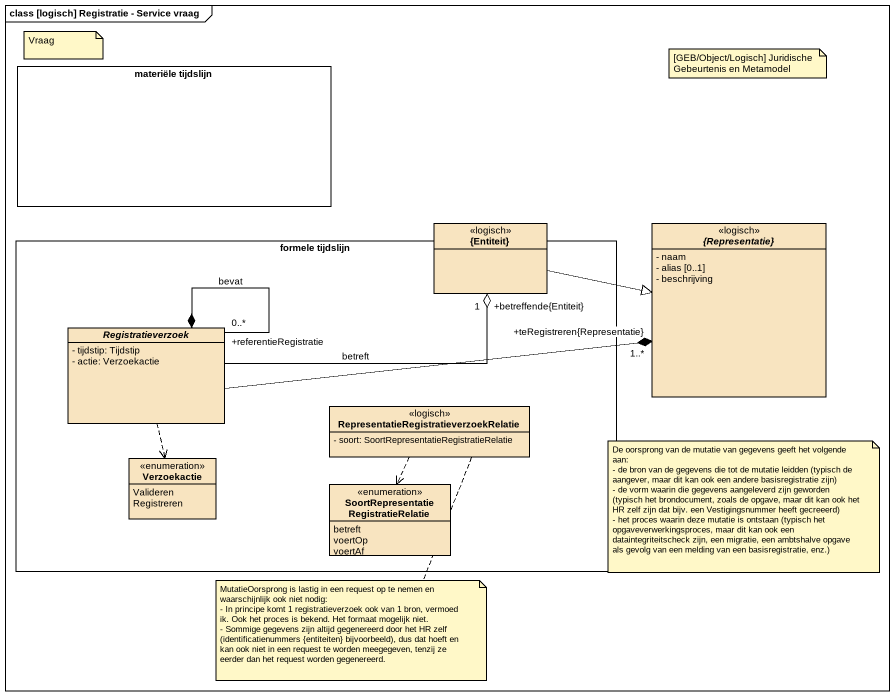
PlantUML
@startuml
mainframe class [logisch] Registratie - Service vraag
allowmixing
hide circle
hide empty members
skinparam classAttributeIconSize 0
rectangle "materiële tijdslijn" as materiële_tijdslijn
rectangle "formele tijdslijn" as formele_tijdslijn {
  abstract class Registratieverzoek #F8E4C0 {
    - tijdstip: Tijdstip
    - actie: Verzoekactie
  }
  class "RepresentatieRegistratieverzoekRelatie" as RepresentatieRegistratieverz <<logisch>> #F8E4C0 {
    - soort: SoortRepresentatieRegistratieRelatie
  }
  enum Verzoekactie #F8E4C0 {
    Valideren
    Registreren
  }
  enum "SoortRepresentatieRegistratieRelatie" as SoortRepresentatieRegistrati #F8E4C0 {
    betreft
    voertOp
    voertAf
  }
}
class "{Entiteit}" as Entiteit <<logisch>> #F8E4C0
abstract class "{Representatie}" as Representatie <<logisch>> #F8E4C0 {
  - naam
  - alias [0..1]
  - beschrijving
}
Entiteit -right-|> Representatie
Registratieverzoek -right-o "+betreffende{Entiteit}\n1" Entiteit : betreft
Registratieverzoek -right-* "+teRegistreren{Representatie}\n1..*" Representatie
Registratieverzoek "+referentieRegistratie\n0..*" --* Registratieverzoek : bevat
Registratieverzoek ..> Verzoekactie
RepresentatieRegistratieverz ..> SoortRepresentatieRegistrati
note as N1
  Vraag
end note
note as N2
  [GEB/Object/Logisch] Juridische Gebeurtenis en Metamodel
end note
note as N3
  De oorsprong van de mutatie van gegevens geeft het volgende aan:
  - de bron van de gegevens die tot de mutatie leidden (typisch de aangever, maar dit kan ook een andere basisregistratie zijn)
  - de vorm waarin die gegevens aangeleverd zijn geworden (typisch het brondocument, zoals de opgave, maar dit kan ook het HR zelf zijn dat bijv. een Vestigingsnummer heeft gecreeerd)
  - het proces waarin deze mutatie is ontstaan (typisch het opgaveverwerkingsproces, maar dit kan ook een dataintegriteitscheck zijn, een migratie, een ambtshalve opgave als gevolg van een melding van een basisregistratie, enz.)
end note
note bottom of RepresentatieRegistratieverz
  MutatieOorsprong is lastig in een request op te nemen en waarschijnlijk ook niet nodig:
  - In principe komt 1 registratieverzoek ook van 1 bron, vermoed ik. Ook het proces is bekend. Het formaat mogelijk niet.
  - Sommige gegevens zijn altijd gegenereerd door het HR zelf (identificatienummers {entiteiten} bijvoorbeeld), dus dat hoeft en kan ook niet in een request te worden meegegeven, tenzij ze eerder dan het request worden gegenereerd.
end note
@enduml
